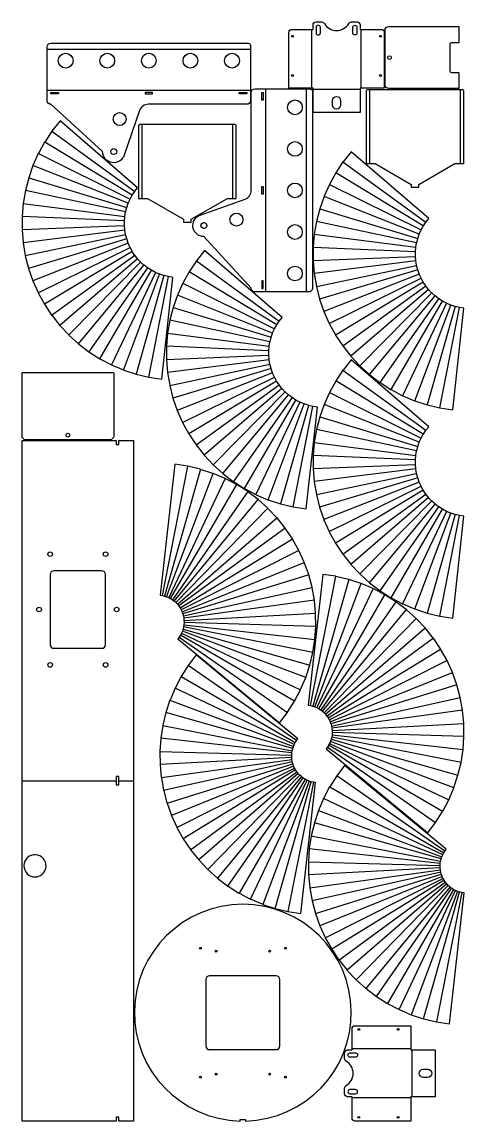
# Model space of a CAD drawing. Extents: x 2891 to 4087, y 3794 to 6770.
import ezdxf

# ---------------------------------------------------------------- set-up
doc = ezdxf.new("R2010")
doc.units = 0

# ---------------------------------------------------------------- blocks, each defined once
blk = doc.blocks.new('Part802286277', base_point=(0, -129.1))
at = {"layer": '1'}
for points in [[(244.7, 63.5), (244.7, -63.5), (179.1, -63.5), (179.1, -129.1), (28, -129.1, -0.414214), (20, -121.1), (20, -63.5), (8, -63.5, -0.414214), (0, -55.5), (0, -39.9, -0.267925), (4, -33, 0.577291), (4, 33, -0.267925), (0, 39.9), (0, 55.5, -0.414214), (8, 63.5), (20, 63.5), (20, 121.1, -0.414214), (28, 129.1), (179.1, 129.1), (179.1, 63.5)], [(29.5, 55.2, -1), (29.5, 43.8), (14.5, 43.8, -1), (14.5, 55.2)], [(224.7, 11, -1), (224.7, -11), (212.7, -11, -1), (212.7, 11)], [(29.5, -43.8), (14.5, -43.8, 1), (14.5, -55.2), (29.5, -55.2, 1)]]:
    blk.add_lwpolyline(points, format="xyb", close=True, dxfattribs=at)
for centre in [(38.7, 119.1), (145, 119.1), (38.7, -119.1), (145, -119.1)]:
    blk.add_circle(centre, 2.5, dxfattribs=at)
at = {"layer": '2'}
for p, q in [((179.1, 66.7), (20, 66.7)), ((182.4, -63.5), (182.4, 63.5)), ((179.1, -66.7), (20, -66.7))]:
    blk.add_line(p, q, dxfattribs=at)
blk = doc.blocks.new('Part655655973', base_point=(-293.5, -293.4))
at = {"layer": '1'}
for points in [[(7.5, -289), (7.5, -293.4, 78.253888), (-7.5, -293.4), (-7.5, -289)], [(100, 90, 0.414214), (90, 100), (-90, 100, 0.414214), (-100, 90), (-100, -90, 0.414214), (-90, -100), (90, -100, 0.414214), (100, -90)]]:
    blk.add_lwpolyline(points, format="xyb", close=True, dxfattribs=at)
for centre in [(-115, 174.5), (-72.5, 166.5), (72.5, 166.5), (115, 174.5), (-115, -174.5), (-72.5, -166.5), (72.5, -166.5), (115, -174.5)]:
    blk.add_circle(centre, 2.5, dxfattribs=at)
blk = doc.blocks.new('Part615901883', base_point=(-423.4, -389.2))
at = {"layer": '1'}
blk.add_lwpolyline([(-2.2, -34.7), (-8.1, -33.8), (-8.4, -33.8), (-13.9, -32.5), (-14.2, -32.4), (-19.6, -30.6), (-19.9, -30.5), (-25.2, -28.3), (-25.4, -28.1), (-30.5, -25.5), (-30.7, -25.3), (-35.6, -22.3), (-35.8, -22.1), (-40.4, -18.7), (-40.6, -18.5), (-44.8, -14.7), (-45, -14.5), (-49, -10.3), (-49.1, -10.1), (-52.7, -5.6), (-52.9, -5.4), (-56.1, -0.6), (-56.2, -0.4), (-59, 4.6), (-59.1, 4.8), (-61.5, 10.1), (-61.6, 10.3), (-63.5, 15.7), (-63.6, 16), (-65.1, 21.5), (-65.1, 21.8), (-66.1, 27.4), (-66.2, 27.7), (-66.7, 33.4), (-66.7, 33.6), (-66.8, 39.4), (-66.8, 39.6), (-66.4, 45.4), (-66.4, 45.6), (-65.5, 51.3), (-65.5, 51.6), (-64.1, 57.1), (-64, 57.4), (-62.2, 62.8), (-62.2, 63.1), (-59.9, 68.4), (-59.8, 68.6), (-57.1, 73.7), (-57, 73.9), (-53.9, 78.8), (-53.8, 79), (-50.2, 83.7), (-325.2, 310.9), (-346.6, 282.7), (-346.7, 282.4), (-365.6, 252.7), (-365.8, 252.5), (-382.2, 221.3), (-382.3, 221.1), (-396, 188.6), (-396.1, 188.4), (-407.1, 154.9), (-407.2, 154.7), (-415.4, 120.4), (-415.5, 120.2), (-420.9, 85.4), (-420.9, 85.1), (-423.4, 50), (-423.4, 49.7), (-422.9, 14.5), (-422.9, 14.2), (-419.6, -20.9), (-419.5, -21.1), (-413.3, -55.8), (-413.2, -56.1), (-404.2, -90.1), (-404.1, -90.3), (-392.2, -123.5), (-392.1, -123.8), (-377.6, -155.8), (-377.5, -156.1), (-360.3, -186.8), (-360.2, -187.1), (-340.5, -216.3), (-340.4, -216.5), (-318.4, -244.1), (-318.2, -244.3), (-294, -269.9), (-293.8, -270), (-267.6, -293.6), (-267.4, -293.7), (-239.4, -315), (-239.1, -315.2), (-209.4, -334.1), (-209.2, -334.2), (-178, -350.6), (-177.7, -350.7), (-145.3, -364.4), (-145.1, -364.5), (-111.6, -375.5), (-111.3, -375.6), (-77.1, -383.8), (-76.8, -383.9), (-41.8, -389.2)], close=True, dxfattribs=at)
at = {"layer": '2'}
for p, q in [((-53.8, 78.9), (-346.7, 282.6)), ((-365.7, 252.6), (-57.1, 73.8)), ((-59.9, 68.5), (-382.2, 221.2)), ((-396.1, 188.5), (-62.2, 63)), ((-64.1, 57.3), (-407.2, 154.8)), ((-415.5, 120.3), (-65.5, 51.4)), ((-66.4, 45.5), (-420.9, 85.2)), ((-423.4, 49.8), (-66.8, 39.5)), ((-66.7, 33.5), (-422.9, 14.3)), ((-419.5, -21), (-66.2, 27.5)), ((-65.1, 21.6), (-413.3, -55.9)), ((-404.1, -90.2), (-63.6, 15.8)), ((-61.5, 10.2), (-392.2, -123.6)), ((-377.5, -156), (-59.1, 4.7)), ((-56.1, -0.5), (-360.2, -187)), ((-340.5, -216.4), (-52.8, -5.5)), ((-49, -10.2), (-318.3, -244.2)), ((-293.9, -270), (-44.9, -14.6)), ((-40.5, -18.6), (-267.5, -293.7)), ((-239.2, -315.1), (-35.7, -22.2)), ((-30.6, -25.4), (-209.3, -334.1)), ((-177.9, -350.6), (-25.3, -28.2)), ((-19.8, -30.5), (-145.2, -364.5)), ((-111.5, -375.6), (-14.1, -32.4)), ((-8.2, -33.8), (-77, -383.8))]:
    blk.add_line(p, q, dxfattribs=at)
blk = doc.blocks.new('Part980845996', base_point=(-423.4, -389.2))
at = {"layer": '1'}
blk.add_lwpolyline([(-2.2, -34.7), (-8.1, -33.8), (-8.4, -33.8), (-13.9, -32.5), (-14.2, -32.4), (-19.6, -30.6), (-19.9, -30.5), (-25.2, -28.3), (-25.4, -28.1), (-30.5, -25.5), (-30.7, -25.3), (-35.6, -22.3), (-35.8, -22.1), (-40.4, -18.7), (-40.6, -18.5), (-44.8, -14.7), (-45, -14.5), (-49, -10.3), (-49.1, -10.1), (-52.7, -5.6), (-52.9, -5.4), (-56.1, -0.6), (-56.2, -0.4), (-59, 4.6), (-59.1, 4.8), (-61.5, 10.1), (-61.6, 10.3), (-63.5, 15.7), (-63.6, 16), (-65.1, 21.5), (-65.1, 21.8), (-66.1, 27.4), (-66.2, 27.7), (-66.7, 33.4), (-66.7, 33.6), (-66.8, 39.4), (-66.8, 39.6), (-66.4, 45.4), (-66.4, 45.6), (-65.5, 51.3), (-65.5, 51.6), (-64.1, 57.1), (-64, 57.4), (-62.2, 62.8), (-62.2, 63.1), (-59.9, 68.4), (-59.8, 68.6), (-57.1, 73.7), (-57, 73.9), (-53.9, 78.8), (-53.8, 79), (-50.2, 83.7), (-325.2, 310.9), (-346.6, 282.7), (-346.7, 282.4), (-365.6, 252.7), (-365.8, 252.5), (-382.2, 221.3), (-382.3, 221.1), (-396, 188.6), (-396.1, 188.4), (-407.1, 154.9), (-407.2, 154.7), (-415.4, 120.4), (-415.5, 120.2), (-420.9, 85.4), (-420.9, 85.1), (-423.4, 50), (-423.4, 49.7), (-422.9, 14.5), (-422.9, 14.2), (-419.6, -20.9), (-419.5, -21.1), (-413.3, -55.8), (-413.2, -56.1), (-404.2, -90.1), (-404.1, -90.3), (-392.2, -123.5), (-392.1, -123.8), (-377.6, -155.8), (-377.5, -156.1), (-360.3, -186.8), (-360.2, -187.1), (-340.5, -216.3), (-340.4, -216.5), (-318.4, -244.1), (-318.2, -244.3), (-294, -269.9), (-293.8, -270), (-267.6, -293.6), (-267.4, -293.7), (-239.4, -315), (-239.1, -315.2), (-209.4, -334.1), (-209.2, -334.2), (-178, -350.6), (-177.7, -350.7), (-145.3, -364.4), (-145.1, -364.5), (-111.6, -375.5), (-111.3, -375.6), (-77.1, -383.8), (-76.8, -383.9), (-41.8, -389.2)], close=True, dxfattribs=at)
at = {"layer": '2'}
for p, q in [((-53.8, 78.9), (-346.7, 282.6)), ((-365.7, 252.6), (-57.1, 73.8)), ((-59.9, 68.5), (-382.2, 221.2)), ((-396.1, 188.5), (-62.2, 63)), ((-64.1, 57.3), (-407.2, 154.8)), ((-415.5, 120.3), (-65.5, 51.4)), ((-66.4, 45.5), (-420.9, 85.2)), ((-423.4, 49.8), (-66.8, 39.5)), ((-66.7, 33.5), (-422.9, 14.3)), ((-419.5, -21), (-66.2, 27.5)), ((-65.1, 21.6), (-413.3, -55.9)), ((-404.1, -90.2), (-63.6, 15.8)), ((-61.5, 10.2), (-392.2, -123.6)), ((-377.5, -156), (-59.1, 4.7)), ((-56.1, -0.5), (-360.2, -187)), ((-340.5, -216.4), (-52.8, -5.5)), ((-49, -10.2), (-318.3, -244.2)), ((-293.9, -270), (-44.9, -14.6)), ((-40.5, -18.6), (-267.5, -293.7)), ((-239.2, -315.1), (-35.7, -22.2)), ((-30.6, -25.4), (-209.3, -334.1)), ((-177.9, -350.6), (-25.3, -28.2)), ((-19.8, -30.5), (-145.2, -364.5)), ((-111.5, -375.6), (-14.1, -32.4)), ((-8.2, -33.8), (-77, -383.8))]:
    blk.add_line(p, q, dxfattribs=at)
blk = doc.blocks.new('Part1720785312', base_point=(770.6, -770.6))
at = {"layer": '1'}
for points in [[(770.6, 1072.6), (1025.6, 1072.6), (1025.6, 1062), (1032.6, 1062), (1032.6, 1072.6), (1072.6, 1072.6), (1072.6, -770.6), (1032.6, -770.6), (1032.6, -760), (1025.6, -760), (1025.6, -770.6), (770.6, -770.6)], [(1025.6, 162.1), (1025.6, 139.9), (1032.6, 139.9), (1032.6, 162.1)]]:
    blk.add_lwpolyline(points, close=True, dxfattribs=at)
blk.add_lwpolyline([(856.6, 719.7, 0.414214), (846.6, 709.7), (846.6, 519.7, 0.414214), (856.6, 509.7), (986.6, 509.7, 0.414214), (996.6, 519.7), (996.6, 709.7, 0.414214), (986.6, 719.7)], format="xyb", close=True, dxfattribs=at)
for centre in [(846.6, 764.7), (996.6, 764.7), (816.6, 614.7), (1026.6, 614.7), (846.6, 464.7), (996.6, 464.7)]:
    blk.add_circle(centre, 6.25, dxfattribs=at)
blk.add_open_spline([(805.5, -109.7), (797.7, -109.8), (789.8, -106.5), (784.3, -100.8), (784.3, -100.8), (778.6, -95.1), (775.3, -86.9), (775.6, -78.8), (775.6, -78.8), (775.7, -70.6), (779.4, -62.6), (785.4, -57.2), (785.4, -57.2), (791.2, -51.8), (799.2, -48.9), (807, -49.3), (807, -49.3), (814.9, -49.7), (822.6, -53.4), (827.8, -59.3), (827.8, -59.3), (833.1, -65.1), (835.9, -73.1), (835.5, -81), (835.5, -81), (835.2, -89.1), (831.3, -97), (825.2, -102.4), (825.2, -102.4), (819.8, -107.1), (812.7, -109.7), (805.5, -109.7)], degree=3, knots=[0, 0, 0, 0, 0.125, 0.125, 0.125, 0.125, 0.25, 0.25, 0.25, 0.25, 0.375, 0.375, 0.375, 0.375, 0.5, 0.5, 0.5, 0.5, 0.625, 0.625, 0.625, 0.625, 0.75, 0.75, 0.75, 0.75, 0.875, 0.875, 0.875, 0.875, 1, 1, 1, 1], dxfattribs=at)
at = {"layer": '2'}
for p, q in [((770.6, 151), (1025.6, 151)), ((1032.6, 151), (1072.6, 151))]:
    blk.add_line(p, q, dxfattribs=at)
blk = doc.blocks.new('Part1386319454', base_point=(-423.4, -389.2))
at = {"layer": '1'}
blk.add_lwpolyline([(-2.2, -34.7), (-8.1, -33.8), (-8.4, -33.8), (-13.9, -32.5), (-14.2, -32.4), (-19.6, -30.6), (-19.9, -30.5), (-25.2, -28.3), (-25.4, -28.1), (-30.5, -25.5), (-30.7, -25.3), (-35.6, -22.3), (-35.8, -22.1), (-40.4, -18.7), (-40.6, -18.5), (-44.8, -14.7), (-45, -14.5), (-49, -10.3), (-49.1, -10.1), (-52.7, -5.6), (-52.9, -5.4), (-56.1, -0.6), (-56.2, -0.4), (-59, 4.6), (-59.1, 4.8), (-61.5, 10.1), (-61.6, 10.3), (-63.5, 15.7), (-63.6, 16), (-65.1, 21.5), (-65.1, 21.8), (-66.1, 27.4), (-66.2, 27.7), (-66.7, 33.4), (-66.7, 33.6), (-66.8, 39.4), (-66.8, 39.6), (-66.4, 45.4), (-66.4, 45.6), (-65.5, 51.3), (-65.5, 51.6), (-64.1, 57.1), (-64, 57.4), (-62.2, 62.8), (-62.2, 63.1), (-59.9, 68.4), (-59.8, 68.6), (-57.1, 73.7), (-57, 73.9), (-53.9, 78.8), (-53.8, 79), (-50.2, 83.7), (-325.2, 310.9), (-346.6, 282.7), (-346.7, 282.4), (-365.6, 252.7), (-365.8, 252.5), (-382.2, 221.3), (-382.3, 221.1), (-396, 188.6), (-396.1, 188.4), (-407.1, 154.9), (-407.2, 154.7), (-415.4, 120.4), (-415.5, 120.2), (-420.9, 85.4), (-420.9, 85.1), (-423.4, 50), (-423.4, 49.7), (-422.9, 14.5), (-422.9, 14.2), (-419.6, -20.9), (-419.5, -21.1), (-413.3, -55.8), (-413.2, -56.1), (-404.2, -90.1), (-404.1, -90.3), (-392.2, -123.5), (-392.1, -123.8), (-377.6, -155.8), (-377.5, -156.1), (-360.3, -186.8), (-360.2, -187.1), (-340.5, -216.3), (-340.4, -216.5), (-318.4, -244.1), (-318.2, -244.3), (-294, -269.9), (-293.8, -270), (-267.6, -293.6), (-267.4, -293.7), (-239.4, -315), (-239.1, -315.2), (-209.4, -334.1), (-209.2, -334.2), (-178, -350.6), (-177.7, -350.7), (-145.3, -364.4), (-145.1, -364.5), (-111.6, -375.5), (-111.3, -375.6), (-77.1, -383.8), (-76.8, -383.9), (-41.8, -389.2)], close=True, dxfattribs=at)
at = {"layer": '2'}
for p, q in [((-53.8, 78.9), (-346.7, 282.6)), ((-365.7, 252.6), (-57.1, 73.8)), ((-59.9, 68.5), (-382.2, 221.2)), ((-396.1, 188.5), (-62.2, 63)), ((-64.1, 57.3), (-407.2, 154.8)), ((-415.5, 120.3), (-65.5, 51.4)), ((-66.4, 45.5), (-420.9, 85.2)), ((-423.4, 49.8), (-66.8, 39.5)), ((-66.7, 33.5), (-422.9, 14.3)), ((-419.5, -21), (-66.2, 27.5)), ((-65.1, 21.6), (-413.3, -55.9)), ((-404.1, -90.2), (-63.6, 15.8)), ((-61.5, 10.2), (-392.2, -123.6)), ((-377.5, -156), (-59.1, 4.7)), ((-56.1, -0.5), (-360.2, -187)), ((-340.5, -216.4), (-52.8, -5.5)), ((-49, -10.2), (-318.3, -244.2)), ((-293.9, -270), (-44.9, -14.6)), ((-40.5, -18.6), (-267.5, -293.7)), ((-239.2, -315.1), (-35.7, -22.2)), ((-30.6, -25.4), (-209.3, -334.1)), ((-177.9, -350.6), (-25.3, -28.2)), ((-19.8, -30.5), (-145.2, -364.5)), ((-111.5, -375.6), (-14.1, -32.4)), ((-8.2, -33.8), (-77, -383.8))]:
    blk.add_line(p, q, dxfattribs=at)
blk = doc.blocks.new('Part1435026394', base_point=(-423.4, -389.2))
at = {"layer": '1'}
blk.add_lwpolyline([(-2.2, -34.7), (-8.1, -33.8), (-8.4, -33.8), (-13.9, -32.5), (-14.2, -32.4), (-19.6, -30.6), (-19.9, -30.5), (-25.2, -28.3), (-25.4, -28.1), (-30.5, -25.5), (-30.7, -25.3), (-35.6, -22.3), (-35.8, -22.1), (-40.4, -18.7), (-40.6, -18.5), (-44.8, -14.7), (-45, -14.5), (-49, -10.3), (-49.1, -10.1), (-52.7, -5.6), (-52.9, -5.4), (-56.1, -0.6), (-56.2, -0.4), (-59, 4.6), (-59.1, 4.8), (-61.5, 10.1), (-61.6, 10.3), (-63.5, 15.7), (-63.6, 16), (-65.1, 21.5), (-65.1, 21.8), (-66.1, 27.4), (-66.2, 27.7), (-66.7, 33.4), (-66.7, 33.6), (-66.8, 39.4), (-66.8, 39.6), (-66.4, 45.4), (-66.4, 45.6), (-65.5, 51.3), (-65.5, 51.6), (-64.1, 57.1), (-64, 57.4), (-62.2, 62.8), (-62.2, 63.1), (-59.9, 68.4), (-59.8, 68.6), (-57.1, 73.7), (-57, 73.9), (-53.9, 78.8), (-53.8, 79), (-50.2, 83.7), (-325.2, 310.9), (-346.6, 282.7), (-346.7, 282.4), (-365.6, 252.7), (-365.8, 252.5), (-382.2, 221.3), (-382.3, 221.1), (-396, 188.6), (-396.1, 188.4), (-407.1, 154.9), (-407.2, 154.7), (-415.4, 120.4), (-415.5, 120.2), (-420.9, 85.4), (-420.9, 85.1), (-423.4, 50), (-423.4, 49.7), (-422.9, 14.5), (-422.9, 14.2), (-419.6, -20.9), (-419.5, -21.1), (-413.3, -55.8), (-413.2, -56.1), (-404.2, -90.1), (-404.1, -90.3), (-392.2, -123.5), (-392.1, -123.8), (-377.6, -155.8), (-377.5, -156.1), (-360.3, -186.8), (-360.2, -187.1), (-340.5, -216.3), (-340.4, -216.5), (-318.4, -244.1), (-318.2, -244.3), (-294, -269.9), (-293.8, -270), (-267.6, -293.6), (-267.4, -293.7), (-239.4, -315), (-239.1, -315.2), (-209.4, -334.1), (-209.2, -334.2), (-178, -350.6), (-177.7, -350.7), (-145.3, -364.4), (-145.1, -364.5), (-111.6, -375.5), (-111.3, -375.6), (-77.1, -383.8), (-76.8, -383.9), (-41.8, -389.2)], close=True, dxfattribs=at)
at = {"layer": '2'}
for p, q in [((-53.8, 78.9), (-346.7, 282.6)), ((-365.7, 252.6), (-57.1, 73.8)), ((-59.9, 68.5), (-382.2, 221.2)), ((-396.1, 188.5), (-62.2, 63)), ((-64.1, 57.3), (-407.2, 154.8)), ((-415.5, 120.3), (-65.5, 51.4)), ((-66.4, 45.5), (-420.9, 85.2)), ((-423.4, 49.8), (-66.8, 39.5)), ((-66.7, 33.5), (-422.9, 14.3)), ((-419.5, -21), (-66.2, 27.5)), ((-65.1, 21.6), (-413.3, -55.9)), ((-404.1, -90.2), (-63.6, 15.8)), ((-61.5, 10.2), (-392.2, -123.6)), ((-377.5, -156), (-59.1, 4.7)), ((-56.1, -0.5), (-360.2, -187)), ((-340.5, -216.4), (-52.8, -5.5)), ((-49, -10.2), (-318.3, -244.2)), ((-293.9, -270), (-44.9, -14.6)), ((-40.5, -18.6), (-267.5, -293.7)), ((-239.2, -315.1), (-35.7, -22.2)), ((-30.6, -25.4), (-209.3, -334.1)), ((-177.9, -350.6), (-25.3, -28.2)), ((-19.8, -30.5), (-145.2, -364.5)), ((-111.5, -375.6), (-14.1, -32.4)), ((-8.2, -33.8), (-77, -383.8))]:
    blk.add_line(p, q, dxfattribs=at)
blk = doc.blocks.new('Part730136905', base_point=(-412.7, -346.9))
at = {"layer": '1'}
blk.add_lwpolyline([(-4.5, -71.3), (-16.6, -69.4), (-16.9, -69.4), (-28.6, -66.6), (-28.8, -66.5), (-40.3, -62.8), (-40.5, -62.7), (-51.6, -58), (-51.8, -57.9), (-62.5, -52.2), (-62.7, -52.1), (-72.9, -45.6), (-73.1, -45.5), (-82.7, -38.2), (-82.9, -38), (-91.8, -29.9), (-92, -29.7), (-100.2, -20.9), (-100.4, -20.7), (-107.8, -11.3), (-108, -11.1), (-114.6, -1), (-114.8, -0.8), (-120.5, 9.8), (-120.7, 10), (-125.5, 21), (-125.6, 21.3), (-129.6, 32.6), (-129.6, 32.9), (-132.6, 44.6), (-132.7, 44.8), (-134.7, 56.7), (-134.7, 57), (-135.7, 69), (-135.7, 69.2), (-135.7, 81.3), (-135.7, 81.5), (-134.6, 93.5), (-134.6, 93.8), (-132.6, 105.7), (-132.5, 105.9), (-129.5, 117.6), (-129.4, 117.8), (-125.5, 129.2), (-125.4, 129.5), (-120.5, 140.5), (-120.3, 140.7), (-114.5, 151.2), (-114.4, 151.5), (-107.7, 161.5), (-107.6, 161.7), (-100, 171.3), (-309.8, 352.5), (-331.8, 324.8), (-331.9, 324.6), (-351.5, 295.2), (-351.6, 295), (-368.6, 264.1), (-368.7, 263.9), (-383.1, 231.7), (-383.2, 231.5), (-394.8, 198.2), (-394.8, 198), (-403.6, 163.9), (-403.7, 163.6), (-409.6, 128.9), (-409.7, 128.6), (-412.6, 93.5), (-412.7, 93.3), (-412.7, 58), (-412.7, 57.8), (-409.8, 22.7), (-409.8, 22.4), (-404, -12.3), (-403.9, -12.6), (-395.2, -46.7), (-395.1, -47), (-383.6, -80.3), (-383.5, -80.5), (-369.2, -112.7), (-369.1, -113), (-352.2, -143.9), (-352.1, -144.1), (-332.7, -173.5), (-332.5, -173.7), (-310.7, -201.4), (-310.5, -201.6), (-286.5, -227.3), (-286.3, -227.5), (-260.2, -251.1), (-260, -251.3), (-232, -272.7), (-231.7, -272.8), (-202.1, -291.8), (-201.8, -291.9), (-170.7, -308.3), (-170.4, -308.5), (-138, -322.2), (-137.7, -322.3), (-104.3, -333.3), (-104, -333.4), (-69.7, -341.5), (-69.5, -341.6), (-34.5, -346.9)], close=True, dxfattribs=at)
at = {"layer": '2'}
for p, q in [((-331.9, 324.7), (-107.7, 161.6)), ((-114.5, 151.4), (-351.5, 295.1)), ((-368.6, 264), (-120.4, 140.6)), ((-125.4, 129.3), (-383.1, 231.6)), ((-394.8, 198.1), (-129.5, 117.7)), ((-132.6, 105.8), (-403.7, 163.7)), ((-409.6, 128.8), (-134.6, 93.7)), ((-135.7, 81.4), (-412.6, 93.4)), ((-412.7, 57.9), (-135.7, 69.1)), ((-134.7, 56.8), (-409.8, 22.5)), ((-403.9, -12.5), (-132.6, 44.7)), ((-129.6, 32.8), (-395.2, -46.9)), ((-125.6, 21.1), (-383.6, -80.4)), ((-369.2, -112.9), (-120.6, 9.9)), ((-114.7, -0.9), (-352.2, -144)), ((-332.6, -173.6), (-107.9, -11.2)), ((-100.3, -20.8), (-310.6, -201.5)), ((-286.4, -227.4), (-91.9, -29.8)), ((-260.1, -251.2), (-82.8, -38.1)), ((-73, -45.6), (-231.8, -272.8)), ((-201.9, -291.9), (-62.6, -52.2)), ((-51.7, -57.9), (-170.5, -308.4)), ((-137.9, -322.3), (-40.4, -62.7)), ((-28.7, -66.6), (-104.1, -333.3)), ((-69.6, -341.6), (-16.7, -69.4))]:
    blk.add_line(p, q, dxfattribs=at)
blk = doc.blocks.new('Part1217605233', base_point=(-412.7, -346.9))
at = {"layer": '1'}
blk.add_lwpolyline([(-4.5, -71.3), (-16.6, -69.4), (-16.9, -69.4), (-28.6, -66.6), (-28.8, -66.5), (-40.3, -62.8), (-40.5, -62.7), (-51.6, -58), (-51.8, -57.9), (-62.5, -52.2), (-62.7, -52.1), (-72.9, -45.6), (-73.1, -45.5), (-82.7, -38.2), (-82.9, -38), (-91.8, -29.9), (-92, -29.7), (-100.2, -20.9), (-100.4, -20.7), (-107.8, -11.3), (-108, -11.1), (-114.6, -1), (-114.8, -0.8), (-120.5, 9.8), (-120.7, 10), (-125.5, 21), (-125.6, 21.3), (-129.6, 32.6), (-129.6, 32.9), (-132.6, 44.6), (-132.7, 44.8), (-134.7, 56.7), (-134.7, 57), (-135.7, 69), (-135.7, 69.2), (-135.7, 81.3), (-135.7, 81.5), (-134.6, 93.5), (-134.6, 93.8), (-132.6, 105.7), (-132.5, 105.9), (-129.5, 117.6), (-129.4, 117.8), (-125.5, 129.2), (-125.4, 129.5), (-120.5, 140.5), (-120.3, 140.7), (-114.5, 151.2), (-114.4, 151.5), (-107.7, 161.5), (-107.6, 161.7), (-100, 171.3), (-309.8, 352.5), (-331.8, 324.8), (-331.9, 324.6), (-351.5, 295.2), (-351.6, 295), (-368.6, 264.1), (-368.7, 263.9), (-383.1, 231.7), (-383.2, 231.5), (-394.8, 198.2), (-394.8, 198), (-403.6, 163.9), (-403.7, 163.6), (-409.6, 128.9), (-409.7, 128.6), (-412.6, 93.5), (-412.7, 93.3), (-412.7, 58), (-412.7, 57.8), (-409.8, 22.7), (-409.8, 22.4), (-404, -12.3), (-403.9, -12.6), (-395.2, -46.7), (-395.1, -47), (-383.6, -80.3), (-383.5, -80.5), (-369.2, -112.7), (-369.1, -113), (-352.2, -143.9), (-352.1, -144.1), (-332.7, -173.5), (-332.5, -173.7), (-310.7, -201.4), (-310.5, -201.6), (-286.5, -227.3), (-286.3, -227.5), (-260.2, -251.1), (-260, -251.3), (-232, -272.7), (-231.7, -272.8), (-202.1, -291.8), (-201.8, -291.9), (-170.7, -308.3), (-170.4, -308.5), (-138, -322.2), (-137.7, -322.3), (-104.3, -333.3), (-104, -333.4), (-69.7, -341.5), (-69.5, -341.6), (-34.5, -346.9)], close=True, dxfattribs=at)
at = {"layer": '2'}
for p, q in [((-331.9, 324.7), (-107.7, 161.6)), ((-114.5, 151.4), (-351.5, 295.1)), ((-368.6, 264), (-120.4, 140.6)), ((-125.4, 129.3), (-383.1, 231.6)), ((-394.8, 198.1), (-129.5, 117.7)), ((-132.6, 105.8), (-403.7, 163.7)), ((-409.6, 128.8), (-134.6, 93.7)), ((-135.7, 81.4), (-412.6, 93.4)), ((-412.7, 57.9), (-135.7, 69.1)), ((-134.7, 56.8), (-409.8, 22.5)), ((-403.9, -12.5), (-132.6, 44.7)), ((-129.6, 32.8), (-395.2, -46.9)), ((-125.6, 21.1), (-383.6, -80.4)), ((-369.2, -112.9), (-120.6, 9.9)), ((-114.7, -0.9), (-352.2, -144)), ((-332.6, -173.6), (-107.9, -11.2)), ((-100.3, -20.8), (-310.6, -201.5)), ((-286.4, -227.4), (-91.9, -29.8)), ((-260.1, -251.2), (-82.8, -38.1)), ((-73, -45.6), (-231.8, -272.8)), ((-201.9, -291.9), (-62.6, -52.2)), ((-51.7, -57.9), (-170.5, -308.4)), ((-137.9, -322.3), (-40.4, -62.7)), ((-28.7, -66.6), (-104.1, -333.3)), ((-69.6, -341.6), (-16.7, -69.4))]:
    blk.add_line(p, q, dxfattribs=at)
blk = doc.blocks.new('Part340860760', base_point=(-124, -91))
at = {"layer": '1'}
blk.add_lwpolyline([(124, 90), (124, -81, -0.414214), (114, -91), (-114, -91, -0.414214), (-124, -81), (-124, 90, -0.414214), (-123, 91), (123, 91, -0.414214)], format="xyb", close=True, dxfattribs=at)
blk.add_circle((0, -78.5), 5.15, dxfattribs=at)
blk = doc.blocks.new('Part1817322298', base_point=(-132.5, 20))
at = {"layer": '1'}
blk.add_lwpolyline([(132.5, 279.4, 0.414214), (127.5, 284.4), (-127.5, 284.4, 0.414214), (-132.5, 279.4), (-132.5, 84.4), (-108.2, 84.4), (-10.5, 28), (-10.5, 20), (10.5, 20), (10.5, 28), (108.2, 84.4), (132.5, 84.4)], format="xyb", close=True, dxfattribs=at)
at = {"layer": '2'}
for p, q in [((-122.3, 84.4), (-122.3, 284.4)), ((122.3, 284.4), (122.3, 84.4))]:
    blk.add_line(p, q, dxfattribs=at)
blk = doc.blocks.new('Part443685336', base_point=(0, -175))
at = {"layer": '1'}
blk.add_lwpolyline([(550, 142.4), (550, -7, -0.414214), (540, -17), (273.6, -17, 0.320177), (250, -33.9), (208.4, -154.8, -0.846678), (150, -145), (10, -17, -0.414214), (0, -7), (0, 138.4, -0.414214), (10, 148.4), (544, 148.4, -0.414214)], format="xyb", close=True, dxfattribs=at)
for points in [[(30.2, 15.3), (30.2, 11.8), (9.8, 11.8), (9.8, 15.3)], [(285.2, 15.3), (264.8, 15.3), (264.8, 11.8), (285.2, 11.8)], [(540.2, 15.3), (540.2, 11.8), (519.8, 11.8), (519.8, 15.3)]]:
    blk.add_lwpolyline(points, close=True, dxfattribs=at)
for centre, radius in [((50, 101.3), 20), ((162.5, 101.3), 20), ((275, 101.3), 20), ((387.5, 101.3), 20), ((500, 101.3), 20), ((196, -57), 17.5), ((180, -145), 8)]:
    blk.add_circle(centre, radius, dxfattribs=at)
at = {"layer": '2'}
for p, q in [((0, 132.2), (550, 132.2)), ((0, 21.5), (550, 21.5))]:
    blk.add_line(p, q, dxfattribs=at)
blk = doc.blocks.new('Part536637943', base_point=(0, -175))
at = {"layer": '1'}
blk.add_lwpolyline([(550, 138.4), (550, -7, -0.414214), (540, -17), (400, -145, -0.842776), (341.7, -155), (298.7, -33.7, 0.317668), (275.2, -17), (10, -17, -0.414214), (0, -7), (0, 142.4, -0.414214), (6, 148.4), (540, 148.4, -0.414214)], format="xyb", close=True, dxfattribs=at)
for points in [[(30.2, 15.3), (30.2, 11.8), (9.8, 11.8), (9.8, 15.3)], [(285.2, 15.3), (285.2, 11.8), (264.8, 11.8), (264.8, 15.3)], [(540.2, 15.3), (519.8, 15.3), (519.8, 11.8), (540.2, 11.8)]]:
    blk.add_lwpolyline(points, close=True, dxfattribs=at)
for centre, radius in [((50, 101.3), 20), ((162.5, 101.3), 20), ((275, 101.3), 20), ((387.5, 101.3), 20), ((500, 101.3), 20), ((354, -57), 17.5), ((370, -145), 8)]:
    blk.add_circle(centre, radius, dxfattribs=at)
at = {"layer": '2'}
for p, q in [((550, 132.2), (0, 132.2)), ((0, 21.5), (550, 21.5))]:
    blk.add_line(p, q, dxfattribs=at)
blk = doc.blocks.new('Part1053962033', base_point=(-412.7, -346.9))
at = {"layer": '1'}
blk.add_lwpolyline([(-4.5, -71.3), (-16.6, -69.4), (-16.9, -69.4), (-28.6, -66.6), (-28.8, -66.5), (-40.3, -62.8), (-40.5, -62.7), (-51.6, -58), (-51.8, -57.9), (-62.5, -52.2), (-62.7, -52.1), (-72.9, -45.6), (-73.1, -45.5), (-82.7, -38.2), (-82.9, -38), (-91.8, -29.9), (-92, -29.7), (-100.2, -20.9), (-100.4, -20.7), (-107.8, -11.3), (-108, -11.1), (-114.6, -1), (-114.8, -0.8), (-120.5, 9.8), (-120.7, 10), (-125.5, 21), (-125.6, 21.3), (-129.6, 32.6), (-129.6, 32.9), (-132.6, 44.6), (-132.7, 44.8), (-134.7, 56.7), (-134.7, 57), (-135.7, 69), (-135.7, 69.2), (-135.7, 81.3), (-135.7, 81.5), (-134.6, 93.5), (-134.6, 93.8), (-132.6, 105.7), (-132.5, 105.9), (-129.5, 117.6), (-129.4, 117.8), (-125.5, 129.2), (-125.4, 129.5), (-120.5, 140.5), (-120.3, 140.7), (-114.5, 151.2), (-114.4, 151.5), (-107.7, 161.5), (-107.6, 161.7), (-100, 171.3), (-309.8, 352.5), (-331.8, 324.8), (-331.9, 324.6), (-351.5, 295.2), (-351.6, 295), (-368.6, 264.1), (-368.7, 263.9), (-383.1, 231.7), (-383.2, 231.5), (-394.8, 198.2), (-394.8, 198), (-403.6, 163.9), (-403.7, 163.6), (-409.6, 128.9), (-409.7, 128.6), (-412.6, 93.5), (-412.7, 93.3), (-412.7, 58), (-412.7, 57.8), (-409.8, 22.7), (-409.8, 22.4), (-404, -12.3), (-403.9, -12.6), (-395.2, -46.7), (-395.1, -47), (-383.6, -80.3), (-383.5, -80.5), (-369.2, -112.7), (-369.1, -113), (-352.2, -143.9), (-352.1, -144.1), (-332.7, -173.5), (-332.5, -173.7), (-310.7, -201.4), (-310.5, -201.6), (-286.5, -227.3), (-286.3, -227.5), (-260.2, -251.1), (-260, -251.3), (-232, -272.7), (-231.7, -272.8), (-202.1, -291.8), (-201.8, -291.9), (-170.7, -308.3), (-170.4, -308.5), (-138, -322.2), (-137.7, -322.3), (-104.3, -333.3), (-104, -333.4), (-69.7, -341.5), (-69.5, -341.6), (-34.5, -346.9)], close=True, dxfattribs=at)
at = {"layer": '2'}
for p, q in [((-331.9, 324.7), (-107.7, 161.6)), ((-114.5, 151.4), (-351.5, 295.1)), ((-368.6, 264), (-120.4, 140.6)), ((-125.4, 129.3), (-383.1, 231.6)), ((-394.8, 198.1), (-129.5, 117.7)), ((-132.6, 105.8), (-403.7, 163.7)), ((-409.6, 128.8), (-134.6, 93.7)), ((-135.7, 81.4), (-412.6, 93.4)), ((-412.7, 57.9), (-135.7, 69.1)), ((-134.7, 56.8), (-409.8, 22.5)), ((-403.9, -12.5), (-132.6, 44.7)), ((-129.6, 32.8), (-395.2, -46.9)), ((-125.6, 21.1), (-383.6, -80.4)), ((-369.2, -112.9), (-120.6, 9.9)), ((-114.7, -0.9), (-352.2, -144)), ((-332.6, -173.6), (-107.9, -11.2)), ((-100.3, -20.8), (-310.6, -201.5)), ((-286.4, -227.4), (-91.9, -29.8)), ((-260.1, -251.2), (-82.8, -38.1)), ((-73, -45.6), (-231.8, -272.8)), ((-201.9, -291.9), (-62.6, -52.2)), ((-51.7, -57.9), (-170.5, -308.4)), ((-137.9, -322.3), (-40.4, -62.7)), ((-28.7, -66.6), (-104.1, -333.3)), ((-69.6, -341.6), (-16.7, -69.4))]:
    blk.add_line(p, q, dxfattribs=at)
blk = doc.blocks.new('Part1449587260', base_point=(-412.7, -346.9))
at = {"layer": '1'}
blk.add_lwpolyline([(-4.5, -71.3), (-16.6, -69.4), (-16.9, -69.4), (-28.6, -66.6), (-28.8, -66.5), (-40.3, -62.8), (-40.5, -62.7), (-51.6, -58), (-51.8, -57.9), (-62.5, -52.2), (-62.7, -52.1), (-72.9, -45.6), (-73.1, -45.5), (-82.7, -38.2), (-82.9, -38), (-91.8, -29.9), (-92, -29.7), (-100.2, -20.9), (-100.4, -20.7), (-107.8, -11.3), (-108, -11.1), (-114.6, -1), (-114.8, -0.8), (-120.5, 9.8), (-120.7, 10), (-125.5, 21), (-125.6, 21.3), (-129.6, 32.6), (-129.6, 32.9), (-132.6, 44.6), (-132.7, 44.8), (-134.7, 56.7), (-134.7, 57), (-135.7, 69), (-135.7, 69.2), (-135.7, 81.3), (-135.7, 81.5), (-134.6, 93.5), (-134.6, 93.8), (-132.6, 105.7), (-132.5, 105.9), (-129.5, 117.6), (-129.4, 117.8), (-125.5, 129.2), (-125.4, 129.5), (-120.5, 140.5), (-120.3, 140.7), (-114.5, 151.2), (-114.4, 151.5), (-107.7, 161.5), (-107.6, 161.7), (-100, 171.3), (-309.8, 352.5), (-331.8, 324.8), (-331.9, 324.6), (-351.5, 295.2), (-351.6, 295), (-368.6, 264.1), (-368.7, 263.9), (-383.1, 231.7), (-383.2, 231.5), (-394.8, 198.2), (-394.8, 198), (-403.6, 163.9), (-403.7, 163.6), (-409.6, 128.9), (-409.7, 128.6), (-412.6, 93.5), (-412.7, 93.3), (-412.7, 58), (-412.7, 57.8), (-409.8, 22.7), (-409.8, 22.4), (-404, -12.3), (-403.9, -12.6), (-395.2, -46.7), (-395.1, -47), (-383.6, -80.3), (-383.5, -80.5), (-369.2, -112.7), (-369.1, -113), (-352.2, -143.9), (-352.1, -144.1), (-332.7, -173.5), (-332.5, -173.7), (-310.7, -201.4), (-310.5, -201.6), (-286.5, -227.3), (-286.3, -227.5), (-260.2, -251.1), (-260, -251.3), (-232, -272.7), (-231.7, -272.8), (-202.1, -291.8), (-201.8, -291.9), (-170.7, -308.3), (-170.4, -308.5), (-138, -322.2), (-137.7, -322.3), (-104.3, -333.3), (-104, -333.4), (-69.7, -341.5), (-69.5, -341.6), (-34.5, -346.9)], close=True, dxfattribs=at)
at = {"layer": '2'}
for p, q in [((-331.9, 324.7), (-107.7, 161.6)), ((-114.5, 151.4), (-351.5, 295.1)), ((-368.6, 264), (-120.4, 140.6)), ((-125.4, 129.3), (-383.1, 231.6)), ((-394.8, 198.1), (-129.5, 117.7)), ((-132.6, 105.8), (-403.7, 163.7)), ((-409.6, 128.8), (-134.6, 93.7)), ((-135.7, 81.4), (-412.6, 93.4)), ((-412.7, 57.9), (-135.7, 69.1)), ((-134.7, 56.8), (-409.8, 22.5)), ((-403.9, -12.5), (-132.6, 44.7)), ((-129.6, 32.8), (-395.2, -46.9)), ((-125.6, 21.1), (-383.6, -80.4)), ((-369.2, -112.9), (-120.6, 9.9)), ((-114.7, -0.9), (-352.2, -144)), ((-332.6, -173.6), (-107.9, -11.2)), ((-100.3, -20.8), (-310.6, -201.5)), ((-286.4, -227.4), (-91.9, -29.8)), ((-260.1, -251.2), (-82.8, -38.1)), ((-73, -45.6), (-231.8, -272.8)), ((-201.9, -291.9), (-62.6, -52.2)), ((-51.7, -57.9), (-170.5, -308.4)), ((-137.9, -322.3), (-40.4, -62.7)), ((-28.7, -66.6), (-104.1, -333.3)), ((-69.6, -341.6), (-16.7, -69.4))]:
    blk.add_line(p, q, dxfattribs=at)
blk = doc.blocks.new('Part1771904038', base_point=(-132.5, 20))
at = {"layer": '1'}
blk.add_lwpolyline([(132.5, 279.4, 0.414214), (127.5, 284.4), (-127.5, 284.4, 0.414214), (-132.5, 279.4), (-132.5, 84.4), (-108.2, 84.4), (-10.5, 28), (-10.5, 20), (10.5, 20), (10.5, 28), (108.2, 84.4), (132.5, 84.4)], format="xyb", close=True, dxfattribs=at)
at = {"layer": '2'}
for p, q in [((-122.3, 84.4), (-122.3, 284.4)), ((122.3, 284.4), (122.3, 84.4))]:
    blk.add_line(p, q, dxfattribs=at)
blk = doc.blocks.new('Part2089255100', base_point=(-84, -100))
at = {"layer": '1'}
blk.add_lwpolyline([(84, 99), (84, -90, -0.414214), (74, -100), (-74, -100, -0.414214), (-84, -90), (-84, 99, -0.414214), (-83, 100), (-41, 100, -0.414214), (-40, 99), (-40, 80, 0.414214), (-35, 75), (35, 75, 0.414214), (40, 80), (40, 99, -0.414214), (41, 100), (83, 100, -0.414214)], format="xyb", close=True, dxfattribs=at)
blk.add_circle((0, -87.5), 5, dxfattribs=at)
blk = doc.blocks.new('Part844606942', base_point=(0, -129.1))
at = {"layer": '1'}
for points in [[(244.7, 63.5), (244.7, -63.5), (179.1, -63.5), (179.1, -129.1), (28, -129.1, -0.414214), (20, -121.1), (20, -63.5), (8, -63.5, -0.414214), (0, -55.5), (0, -39.9, -0.267925), (4, -33, 0.577291), (4, 33, -0.267925), (0, 39.9), (0, 55.5, -0.414214), (8, 63.5), (20, 63.5), (20, 121.1, -0.414214), (28, 129.1), (179.1, 129.1), (179.1, 63.5)], [(29.5, 55.2, -1), (29.5, 43.8), (14.5, 43.8, -1), (14.5, 55.2)], [(224.7, 11, -1), (224.7, -11), (212.7, -11, -1), (212.7, 11)], [(29.5, -43.8), (14.5, -43.8, 1), (14.5, -55.2), (29.5, -55.2, 1)]]:
    blk.add_lwpolyline(points, format="xyb", close=True, dxfattribs=at)
for centre in [(38.7, 119.1), (145, 119.1), (38.7, -119.1), (145, -119.1)]:
    blk.add_circle(centre, 2.5, dxfattribs=at)
at = {"layer": '2'}
for p, q in [((179.1, 66.7), (20, 66.7)), ((182.4, -63.5), (182.4, 63.5)), ((179.1, -66.7), (20, -66.7))]:
    blk.add_line(p, q, dxfattribs=at)

msp = doc.modelspace()

# ---------------------------------------------------------------- block references
at = {"layer": '1', "rotation": 269.999999977959}
for name, p in [('Part844606942', (3613.3, 6770.2)), ('Part2089255100', (3873.5, 6757.8)), ('Part536637943', (3353.5, 6589))]:
    msp.add_blockref(name, p, dxfattribs=at)
at = {"layer": '1'}
for name, p in [('Part443685336', (2959.5, 6389.2)), ('Part340860760', (2891.3, 5638.8)), ('Part1720785312', (2891.4, 3793.7)), ('Part655655973', (3195.4, 3793.7)), ('Part802286277', (3764.2, 3793.7))]:
    msp.add_blockref(name, p, dxfattribs=at)
at = {"layer": '2'}
for name, p in [('Part1771904038', (3822.2, 6322.4)), ('Part1053962033', (2891.4, 5803)), ('Part1817322298', (3206.2, 6228.1)), ('Part1449587260', (3679, 5719.5)), ('Part1217605233', (3282.2, 5451.6)), ('Part730136905', (3679, 5155.9)), ('Part980845996', (3264.4, 4355.8)), ('Part615901883', (3666.1, 4056.9))]:
    msp.add_blockref(name, p, dxfattribs=at)
at = {"layer": '2', "rotation": 180}
for name, p in [('Part1435026394', (3686.3, 5572.3)), ('Part1386319454', (4087.2, 5274.2))]:
    msp.add_blockref(name, p, dxfattribs=at)

doc.saveas('drawing.dxf')
